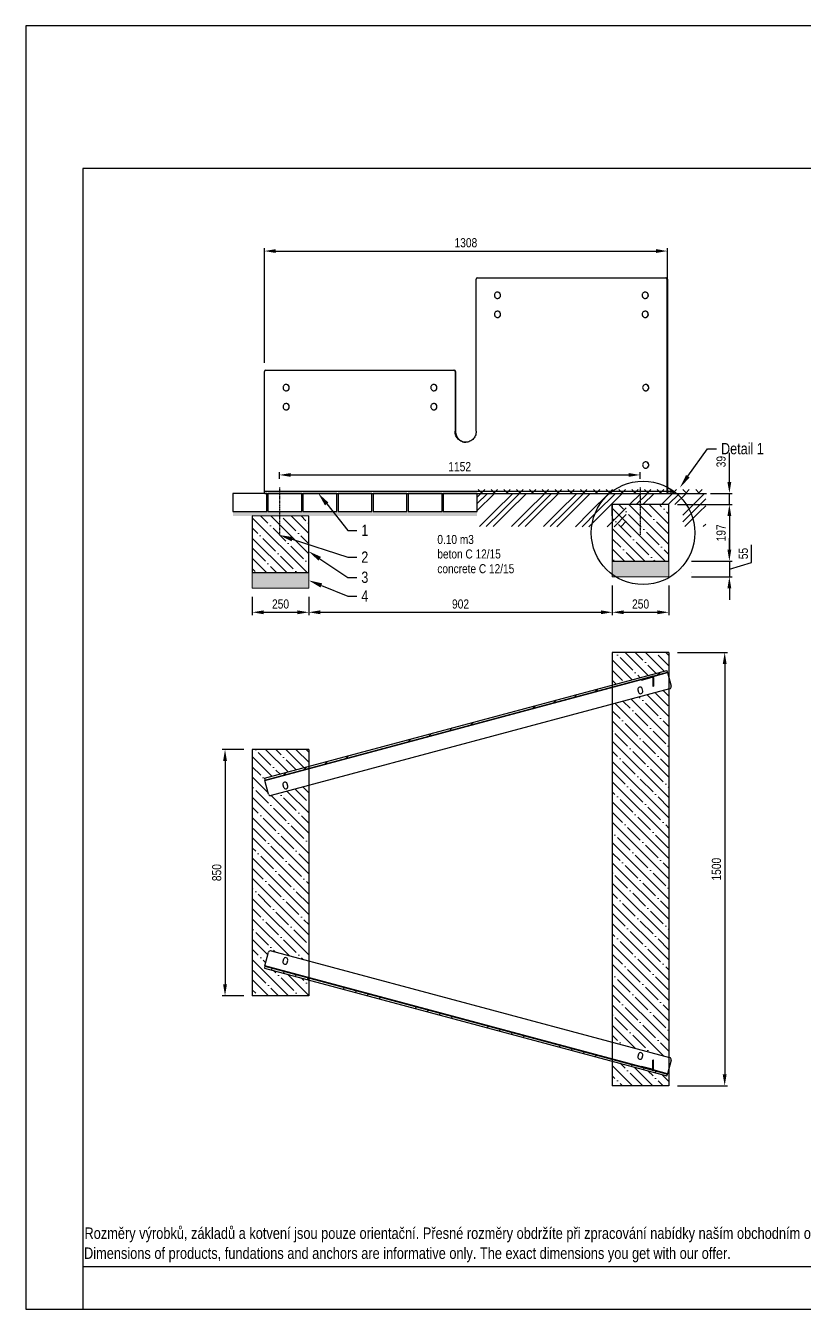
# Model space of a CAD drawing. Header units: millimetres. Extents: x 4694 to 10904, y 3135 to 7625.
# Drawn here: x 4694 to 7416, y 3135 to 7625 of the extents above; entities that cross this region are included whole.
import ezdxf
from ezdxf import colors
from ezdxf.entities.mleader import LeaderData, LeaderLine
from ezdxf.math import Vec2, Vec3

# ---------------------------------------------------------------- set-up
doc = ezdxf.new("R2010")
doc.units = ezdxf.units.MM
doc.header["$LTSCALE"] = 0.1
doc.linetypes.add('DashDot', pattern=[15, 9, -3, 0, -3])
doc.layers.add('Nekreslit', color=6, linetype='Continuous', plot=False)
doc.layers.add('SRAFY', color=251, linetype='Continuous', lineweight=13)
doc.styles.add('SEACAD_Arial', font='arial.ttf', dxfattribs={"width": 0.8})
doc.dimstyles.new('ISO-25', dxfattribs={"dimtxt": 1.6, "dimasz": 2, "dimexe": 0.5, "dimexo": 1.5, "dimtad": 1, "dimdec": 0, "dimtxsty": 'SEACAD_Arial', "dimcen": 2, "dimadec": 0, "dimazin": 0, "dimtfac": 1, "dimtdec": 0, "dimtmove": 0, "dimatfit": 3, "dimfxl": 1, "dimarcsym": 0})
pattern_1 = [(45, (5350.84, 3802.34), (-159.52, 159.52), []), (45, (5404, 3802.34), (-159.52, 159.52), []), (45, (5457.18, 3802.34), (-159.52, 159.52), []), (45, (5510.36, 3802.34), (-159.52, 159.52), [])]
pattern_2 = [(135, (5350.84, 3802.34), (-159.52, -159.52), []), (135, (5350.84, 3855.5), (-159.52, -159.52), []), (135, (5350.84, 3908.68), (-159.52, -159.52), []), (135, (5350.84, 3961.86), (-159.52, -159.52), [])]

# ---------------------------------------------------------------- blocks, each defined once
blk = doc.blocks.new('*D38')
at = {"color": 0, "lineweight": -2, "transparency": 16777216}
for p, q in [((5581.1, 6040), (5581.1, 6063.8)), ((6841.6, 6040), (6841.6, 6063.8)), ((5621.1, 6053.8), (6801.6, 6053.8))]:
    blk.add_line(p, q, dxfattribs=at)
at = {"color": 0, "transparency": 16777216}
for points in [[(5621.1, 6060.5), (5621.1, 6047.1), (5581.1, 6053.8)], [(6801.6, 6060.5), (6801.6, 6047.1), (6841.6, 6053.8)]]:
    blk.add_solid(points, dxfattribs=at)
at = {"layer": 'Defpoints', "color": 0, "transparency": 16777216}
for p in [(6841.6, 6053.8), (5581.1, 6010), (6841.6, 6010)]:
    blk.add_point(p, dxfattribs=at)
at = {"color": 0, "transparency": 16777216, "insert": (6211.3, 6082.6), "char_height": 32, "attachment_point": 5, "style": 'SEACAD_Arial'}
blk.add_mtext('1152', dxfattribs=at)
blk = doc.blocks.new('*D39')
at = {"color": 0, "lineweight": -2, "transparency": 16777216}
for p, q in [((7021.2, 5949.9), (7163.9, 5949.9)), ((7153.9, 5909.9), (7153.9, 5792.4)), ((7021.2, 5752.4), (7163.9, 5752.4))]:
    blk.add_line(p, q, dxfattribs=at)
at = {"color": 0, "transparency": 16777216}
for points in [[(7147.2, 5909.9), (7160.6, 5909.9), (7153.9, 5949.9)], [(7147.2, 5792.4), (7160.6, 5792.4), (7153.9, 5752.4)]]:
    blk.add_solid(points, dxfattribs=at)
at = {"layer": 'Defpoints', "color": 0, "transparency": 16777216}
for p in [(6991.2, 5949.9), (6991.2, 5752.4), (7153.9, 5752.4)]:
    blk.add_point(p, dxfattribs=at)
at = {"color": 0, "transparency": 16777216, "insert": (7125.1, 5851.2), "char_height": 32, "attachment_point": 5, "rotation": 90, "style": 'SEACAD_Arial'}
blk.add_mtext('197', dxfattribs=at)
blk = doc.blocks.new('*D40')
at = {"color": 0, "lineweight": -2, "transparency": 16777216}
for p, q in [((7153.9, 5792.4), (7153.9, 5832.4)), ((7231.5, 5748), (7231.5, 5809.9)), ((7021.2, 5752.4), (7163.9, 5752.4)), ((7153.9, 5752.4), (7153.9, 5697.1)), ((7153.9, 5752.4), (7153.9, 5697.1)), ((7153.9, 5724.7), (7231.5, 5748)), ((7021.2, 5697.1), (7163.9, 5697.1)), ((7153.9, 5657.1), (7153.9, 5617.1))]:
    blk.add_line(p, q, dxfattribs=at)
at = {"color": 0, "transparency": 16777216}
for points in [[(7147.2, 5792.4), (7160.6, 5792.4), (7153.9, 5752.4)], [(7147.2, 5657.1), (7160.6, 5657.1), (7153.9, 5697.1)]]:
    blk.add_solid(points, dxfattribs=at)
at = {"layer": 'Defpoints', "color": 0, "transparency": 16777216}
for p in [(6991.2, 5752.4), (6991.2, 5697.1), (7153.9, 5697.1)]:
    blk.add_point(p, dxfattribs=at)
at = {"color": 0, "transparency": 16777216, "insert": (7202.7, 5778.9), "char_height": 32, "attachment_point": 5, "rotation": 90, "style": 'SEACAD_Arial'}
blk.add_mtext('55', dxfattribs=at)
blk = doc.blocks.new('*D42')
at = {"color": 0, "lineweight": -2, "transparency": 16777216}
for p, q in [((5486.3, 5627.4), (5486.3, 5563.4)), ((5683.8, 5627.4), (5683.8, 5563.4)), ((5526.3, 5573.4), (5643.8, 5573.4))]:
    blk.add_line(p, q, dxfattribs=at)
at = {"color": 0, "transparency": 16777216}
for points in [[(5526.3, 5580.1), (5526.3, 5566.7), (5486.3, 5573.4)], [(5643.8, 5580.1), (5643.8, 5566.7), (5683.8, 5573.4)]]:
    blk.add_solid(points, dxfattribs=at)
at = {"layer": 'Defpoints', "color": 0, "transparency": 16777216}
for p in [(5486.3, 5657.4), (5683.8, 5657.4), (5683.8, 5573.4)]:
    blk.add_point(p, dxfattribs=at)
at = {"color": 0, "transparency": 16777216, "insert": (5585.1, 5602.2), "char_height": 32, "attachment_point": 5, "style": 'SEACAD_Arial'}
blk.add_mtext('250', dxfattribs=at)
blk = doc.blocks.new('*D43')
at = {"color": 0, "lineweight": -2, "transparency": 16777216}
for p, q in [((6744.8, 5667.3), (6744.8, 5563.4)), ((6942.3, 5667.3), (6942.3, 5563.4)), ((6784.8, 5573.4), (6902.3, 5573.4))]:
    blk.add_line(p, q, dxfattribs=at)
at = {"color": 0, "transparency": 16777216}
for points in [[(6784.8, 5580.1), (6784.8, 5566.7), (6744.8, 5573.4)], [(6902.3, 5580.1), (6902.3, 5566.7), (6942.3, 5573.4)]]:
    blk.add_solid(points, dxfattribs=at)
at = {"layer": 'Defpoints', "color": 0, "transparency": 16777216}
for p in [(6744.8, 5697.3), (6942.3, 5697.3), (6942.3, 5573.4)]:
    blk.add_point(p, dxfattribs=at)
at = {"color": 0, "transparency": 16777216, "insert": (6843.6, 5602.2), "char_height": 32, "attachment_point": 5, "style": 'SEACAD_Arial'}
blk.add_mtext('250', dxfattribs=at)
blk = doc.blocks.new('*D44')
at = {"color": 0, "lineweight": -2, "transparency": 16777216}
for p, q in [((6744.8, 5667.3), (6744.8, 5563.4)), ((5683.8, 5627.4), (5683.8, 5563.4)), ((5723.8, 5573.4), (6704.8, 5573.4))]:
    blk.add_line(p, q, dxfattribs=at)
at = {"color": 0, "transparency": 16777216}
for points in [[(5723.8, 5580.1), (5723.8, 5566.7), (5683.8, 5573.4)], [(6704.8, 5580.1), (6704.8, 5566.7), (6744.8, 5573.4)]]:
    blk.add_solid(points, dxfattribs=at)
at = {"layer": 'Defpoints', "color": 0, "transparency": 16777216}
for p in [(6744.8, 5697.3), (5683.8, 5657.4), (6744.8, 5573.4)]:
    blk.add_point(p, dxfattribs=at)
at = {"color": 0, "transparency": 16777216, "insert": (6214.3, 5602.2), "char_height": 32, "attachment_point": 5, "style": 'SEACAD_Arial'}
blk.add_mtext('902', dxfattribs=at)
blk = doc.blocks.new('*D51')
at = {"color": 0, "lineweight": -2, "transparency": 16777216}
for p, q in [((7153.9, 6029.4), (7153.9, 6131.2)), ((7088.2, 5989.4), (7163.9, 5989.4)), ((7153.9, 5950.1), (7153.9, 5989.4)), ((6972.3, 5950.1), (7163.9, 5950.1)), ((7153.9, 5910.1), (7153.9, 5870.1))]:
    blk.add_line(p, q, dxfattribs=at)
at = {"color": 0, "transparency": 16777216}
for points in [[(7147.2, 6029.4), (7160.6, 6029.4), (7153.9, 5989.4)], [(7147.2, 5910.1), (7160.6, 5910.1), (7153.9, 5950.1)]]:
    blk.add_solid(points, dxfattribs=at)
at = {"layer": 'Defpoints', "color": 0, "transparency": 16777216}
for p in [(7058.2, 5989.4), (7153.9, 5989.4), (6942.3, 5950.1)]:
    blk.add_point(p, dxfattribs=at)
at = {"color": 0, "transparency": 16777216, "insert": (7125.1, 6100.3), "char_height": 32, "attachment_point": 5, "rotation": 90, "style": 'SEACAD_Arial'}
blk.add_mtext('39', dxfattribs=at)
blk = doc.blocks.new('*D45')
at = {"color": 0, "lineweight": -2, "transparency": 16777216}
for p, q in [((5528.6, 6445.8), (5528.6, 6847)), ((5568.6, 6837), (6897.2, 6837)), ((6937.2, 6417.3), (6937.2, 6847))]:
    blk.add_line(p, q, dxfattribs=at)
at = {"color": 0, "transparency": 16777216}
for points in [[(5568.6, 6843.7), (5568.6, 6830.3), (5528.6, 6837)], [(6897.2, 6843.7), (6897.2, 6830.3), (6937.2, 6837)]]:
    blk.add_solid(points, dxfattribs=at)
at = {"layer": 'Defpoints', "color": 0, "transparency": 16777216}
for p in [(6937.2, 6837), (5528.6, 6415.8), (6937.2, 6387.3)]:
    blk.add_point(p, dxfattribs=at)
at = {"color": 0, "transparency": 16777216, "insert": (6232.9, 6865.8), "char_height": 32, "attachment_point": 5, "style": 'SEACAD_Arial'}
blk.add_mtext('1308', dxfattribs=at)
blk = doc.blocks.new('*D36')
at = {"color": 0, "lineweight": -2, "transparency": 16777216}
for p, q in [((6972.3, 5432.6), (7147.5, 5432.6)), ((7137.5, 5392.6), (7137.5, 3956.9)), ((6972.3, 3916.9), (7147.5, 3916.9))]:
    blk.add_line(p, q, dxfattribs=at)
at = {"color": 0, "transparency": 16777216}
for points in [[(7130.8, 5392.6), (7144.2, 5392.6), (7137.5, 5432.6)], [(7130.8, 3956.9), (7144.2, 3956.9), (7137.5, 3916.9)]]:
    blk.add_solid(points, dxfattribs=at)
at = {"layer": 'Defpoints', "color": 0, "transparency": 16777216}
for p in [(6942.3, 5432.6), (6942.3, 3916.9), (7137.5, 3916.9)]:
    blk.add_point(p, dxfattribs=at)
at = {"color": 0, "transparency": 16777216, "insert": (7108.7, 4674.8), "char_height": 32, "attachment_point": 5, "rotation": 90, "style": 'SEACAD_Arial'}
blk.add_mtext('1500', dxfattribs=at)
blk = doc.blocks.new('*D37')
at = {"color": 0, "lineweight": -2, "transparency": 16777216}
for p, q in [((5456.3, 5093.3), (5381.1, 5093.3)), ((5391.1, 5053.3), (5391.1, 4272.2)), ((5456.3, 4232.2), (5381.1, 4232.2))]:
    blk.add_line(p, q, dxfattribs=at)
at = {"color": 0, "transparency": 16777216}
for points in [[(5384.4, 5053.3), (5397.8, 5053.3), (5391.1, 5093.3)], [(5384.4, 4272.2), (5397.8, 4272.2), (5391.1, 4232.2)]]:
    blk.add_solid(points, dxfattribs=at)
at = {"layer": 'Defpoints', "color": 0, "transparency": 16777216}
for p in [(5486.3, 5093.3), (5391.1, 4232.2), (5486.3, 4232.2)]:
    blk.add_point(p, dxfattribs=at)
at = {"color": 0, "transparency": 16777216, "insert": (5362.3, 4662.8), "char_height": 32, "attachment_point": 5, "rotation": 90, "style": 'SEACAD_Arial'}
blk.add_mtext('850', dxfattribs=at)

msp = doc.modelspace()

# ---------------------------------------------------------------- hatches: boundary and pattern name
at = {"linetype": 'Continuous', "lineweight": 18}
h = msp.add_hatch(dxfattribs=at)
h.set_pattern_fill('DIN 201 OCEL A OCELOVÁ LITINA', color=256, scale=11.842318, style=0, pattern_type=2)
h.set_pattern_definition(pattern_1)
h.paths.add_polyline_path([(5530.3, 4986.5), (6937.2, 5363.5), (6935.6, 5369.7), (5528.6, 4992.7)], flags=0)
h = msp.add_hatch(dxfattribs=at)
h.set_pattern_fill('DIN 201 OCEL A OCELOVÁ LITINA', color=256, scale=11.842318, angle=90, style=0, pattern_type=2)
h.set_pattern_definition(pattern_2)
edge = h.paths.add_edge_path(flags=0)
edge.add_line((6885.9, 5345.5), (6885.9, 5315.4))
edge.add_line((6885.9, 5315.4), (6889.1, 5315.4))
edge.add_line((6889.1, 5315.4), (6889.1, 5345.5))
edge.add_arc((6884.8, 5345.5), 4.31, 0, 105)
edge.add_line((6883.7, 5349.6), (6846.2, 5339.6))
edge.add_line((6846.2, 5339.6), (6847.1, 5336.5))
edge.add_line((6847.1, 5336.5), (6884.5, 5346.5))
edge.add_arc((6884.8, 5345.5), 1.08, 0, 105, ccw=False)
h = msp.add_hatch(dxfattribs=at)
h.set_pattern_fill('DIN 201 OCEL A OCELOVÁ LITINA', color=256, scale=11.842318, style=0, pattern_type=2)
h.set_pattern_definition(pattern_1)
h.paths.add_polyline_path([(6937.2, 3958.2), (5530.3, 4335.2), (5528.6, 4329), (6935.6, 3952)], flags=0)
h = msp.add_hatch(dxfattribs=at)
h.set_pattern_fill('DIN 201 OCEL A OCELOVÁ LITINA', color=256, scale=11.842318, angle=90, style=0, pattern_type=2)
h.set_pattern_definition(pattern_2)
edge = h.paths.add_edge_path(flags=0)
edge.add_line((6889.1, 3976.2), (6889.1, 4006.3))
edge.add_line((6889.1, 4006.3), (6885.9, 4006.3))
edge.add_line((6885.9, 4006.3), (6885.9, 3976.2))
edge.add_arc((6884.8, 3976.2), 1.08, 255, 360, ccw=False)
edge.add_line((6884.5, 3975.1), (6847.1, 3985.2))
edge.add_line((6847.1, 3985.2), (6846.2, 3982.1))
edge.add_line((6846.2, 3982.1), (6883.7, 3972))
edge.add_arc((6884.8, 3976.2), 4.31, 255, 360)
at = {"layer": 'SRAFY'}
h = msp.add_hatch(dxfattribs=at)
h.set_pattern_fill('GOST_GROUND', color=256, scale=7.899987)
h.set_pattern_definition([(45, (299.2, 1790.876), (111.7227, -7e-15), [157.9997]), (45, (322.9, 1790.876), (111.7227, -7e-15), [157.9997]), (45, (346.6, 1790.876), (111.7227, -7e-15), [157.9997])])
h.paths.add_polyline_path([(6793.7, 5872.8), (6271.6, 5873), (6271.9, 5989.4), (7071.4, 5989.4), (7071.4, 5873), (6991.2, 5873), (6991.2, 5949.9), (6793.7, 5949.9)])
h = msp.add_hatch(dxfattribs=at)
h.set_pattern_fill('TERACO', color=256, scale=15.799973)
h.set_pattern_definition([(45, (299.198, 1790.876), (-22.34454, 22.34454), [15.79997, -15.79997]), (135, (343.887, 1790.876), (-22.34454, -22.34454), [15.79997, -15.79997])])
h.paths.add_polyline_path([(6271.9, 5989.4), (6271.9, 6007.6), (7073.9, 6007.6), (7073.9, 5989.5)])
h = msp.add_hatch(dxfattribs=at)
h.set_pattern_fill('ANSI35', color=256, scale=7.899987, angle=90)
h.set_pattern_definition([(135, (372.327, 1597.15), (-35.47195, -35.47195), []), (135, (372.327, 1632.623), (-35.47195, -35.47195), [62.70614, -12.54123, 0, -12.54123])])
h.paths.add_polyline_path([(6942.3, 5950.1), (6744.8, 5950.1), (6744.8, 5752.6), (6942.3, 5752.6)])
h = msp.add_hatch(dxfattribs=at)
h.set_pattern_fill('AR-SAND', color=256, scale=0.394999)
h.set_pattern_definition([(37.5, (255.748, 1790.875), (-0.63201, 19.33179), [0, -15.250134, 0, -17.05607, 0, -16.303597]), (7.5, (255.748, 1790.875), (17.75614, 28.31454), [0, -8.227046, 0, -13.745187, 0, -5.267316]), (327.5, (243.407, 1790.875), (31.244146, 0.05677), [0, -5.01649, 0, -18.05937, 0, -23.57751]), (317.5, (243.407, 1790.875), (30.16043, 8.80569), [0, -2.508246, 0, -11.83892, 0, -13.544527])])
h.paths.add_polyline_path([(5418.7, 5926.2), (5418.7, 5910.5), (5442.9, 5910.4), (5537.6, 5910.3), (5537.6, 5926.2)])
h.paths.add_polyline_path([(6271.9, 5910.2), (6271.9, 5926.2), (5537.6, 5926.2), (5537.6, 5910.3), (5640.3, 5910.2)])
h = msp.add_hatch(dxfattribs=at)
h.set_pattern_fill('ANSI35', color=256, scale=7.899987, angle=90)
h.set_pattern_definition([(135, (255.75, 1557.2), (-35.47195, -35.47195), []), (135, (255.75, 1592.674), (-35.47195, -35.47195), [62.70614, -12.54123, 0, -12.54123])])
h.paths.add_polyline_path([(5486.3, 5910.4), (5486.3, 5712.7), (5683.8, 5712.7), (5683.8, 5910.2)])
h = msp.add_hatch(dxfattribs=at)
h.set_pattern_fill('AR-SAND', color=256, scale=0.394999)
h.set_pattern_definition([(37.5, (-4436.844, 1557.202), (-0.632011, 19.33179), [0, -15.250134, 0, -17.05607, 0, -16.303597]), (7.5, (-4436.844, 1557.202), (17.75614, 28.314543), [0, -8.227046, 0, -13.745187, 0, -5.267316]), (327.5, (-4449.185, 1557.202), (31.244146, 0.056769), [0, -5.016491, 0, -18.05937, 0, -23.57751]), (317.5, (-4449.185, 1557.202), (30.16043, 8.805693), [0, -2.508246, 0, -11.83892, 0, -13.544527])])
h.paths.add_polyline_path([(5683.8, 5712.7), (5486.3, 5712.7), (5486.3, 5657.4), (5683.8, 5657.4)])
h.paths.add_polyline_path([(6744.8, 5752.6), (6942.3, 5752.4), (6942.3, 5697.1), (6744.8, 5697.3)])
h = msp.add_hatch(dxfattribs=at)
h.set_pattern_fill('ANSI35', color=256, scale=7.899987, angle=90)
h.set_pattern_definition([(135, (-6193.34, 395.8), (-35.47195, -35.47195), []), (135, (-6193.34, 431.27), (-35.47195, -35.47195), [62.70614, -12.54123, 0, -12.54123])])
h.paths.add_polyline_path([(6942.3, 5304.6), (6744.8, 5251.7), (6744.8, 4069.9), (6942.3, 4017)])
h.paths.add_polyline_path([(6942.3, 5432.6), (6744.8, 5432.6), (6744.8, 5318.6), (6935.6, 5369.7), (6937.2, 5363.5), (6937.5, 5362.4), (6942.3, 5344.5)])
h.paths.add_polyline_path([(6942.3, 3977.1), (6937.5, 3959.2), (6937.2, 3958.2), (6935.6, 3952), (6744.8, 4003.1), (6744.8, 3916.9), (6942.3, 3916.9)])
h = msp.add_hatch(dxfattribs=at)
h.set_pattern_fill('ANSI35', color=256, scale=7.899987, angle=90)
h.set_pattern_definition([(135, (5560.3, 4640.07), (-35.472, -35.472), []), (135, (5560.3, 4675.54), (-35.472, -35.472), [62.706, -12.5412, 0, -12.5412])])
h.paths.add_polyline_path([(5683.8, 4967.4), (5552.6, 4932.3, -0.414214), (5543.4, 4937.6), (5530.5, 4985.4), (5530.3, 4986.5), (5528.6, 4992.7), (5683.8, 5034.3), (5683.8, 5093.3), (5486.3, 5093.3), (5486.3, 4232.2), (5683.8, 4232.2), (5683.8, 4287.4), (5528.6, 4329), (5530.3, 4335.2), (5530.5, 4336.2), (5543.4, 4384.1, -0.414214), (5552.6, 4389.4), (5683.8, 4354.2)])

# ---------------------------------------------------------------- linework, layer by layer
for p, q in [((6269, 6206.4), (6269, 6738.7)), ((6273.2, 6743.1), (6931.4, 6743.1)), ((6931.4, 6743.1), (6933.1, 6743.1)), ((6935.6, 6738.7), (6935.6, 5997)), ((6937.2, 6738.7), (6935.6, 6738.7)), ((6937.2, 6738.7), (6937.2, 5997)), ((6343.5, 6693.3), (6343.4, 6693.3)), ((6859.8, 6693.3), (6859.7, 6693.3)), ((6343.4, 6671.1), (6343.5, 6671.1)), ((6859.7, 6671.1), (6859.8, 6671.1)), ((6343.5, 6626.6), (6343.4, 6626.6)), ((6343.4, 6604.4), (6343.5, 6604.4)), ((6859.8, 6626.6), (6859.7, 6626.6)), ((6859.7, 6604.4), (6859.8, 6604.4)), ((5528.6, 5997), (5528.6, 6415.8)), ((5532.7, 6420.1), (6191, 6420.1)), ((6191, 6420.1), (6192.7, 6420.1)), ((6195.2, 6415.8), (6195.2, 6206.4)), ((6196.8, 6415.8), (6195.2, 6415.8)), ((6196.8, 6415.8), (6196.8, 6206.4)), ((5604.9, 6370.4), (5604.7, 6370.4)), ((5604.7, 6348.1), (5604.9, 6348.1)), ((6121.2, 6370.4), (6121, 6370.4)), ((6121, 6348.1), (6121.2, 6348.1)), ((6861.7, 6370.4), (6861.6, 6370.4)), ((6861.6, 6348.1), (6861.7, 6348.1)), ((5604.9, 6303.6), (5604.7, 6303.6)), ((6121.2, 6303.6), (6121, 6303.6)), ((5604.7, 6281.4), (5604.9, 6281.4)), ((6121, 6281.4), (6121.2, 6281.4)), ((6195.2, 6206.4), (6196.8, 6206.4)), ((6861.7, 6099.6), (6861.6, 6099.6)), ((6861.6, 6077.4), (6861.7, 6077.4)), ((5528.6, 5997), (6935.6, 5997)), ((5530.5, 5989.4), (6937.5, 5989.4)), ((6271.9, 5989.4), (7073.5, 5989.4)), ((6937.2, 5997), (6935.6, 5997)), ((6937.5, 5995.9), (6937.5, 5989.4)), ((6950.3, 5995.9), (6937.5, 5995.9)), ((6950.3, 5989.4), (6937.5, 5989.4)), ((6950.3, 5989.4), (6950.3, 5995.9)), ((6950.3, 5995.9), (6950.6, 5995.9)), ((6950.6, 5989.4), (6950.3, 5989.4)), ((6950.6, 5989.4), (6950.6, 5995.9)), ((6744.8, 5910.4), (6744.8, 5949.9)), ((6744.8, 5432.6), (6744.8, 3916.9)), ((6942.3, 5432.6), (6744.8, 5432.6)), ((6942.3, 5432.6), (6942.3, 3916.9)), ((5528.6, 4992.7), (6935.6, 5369.7)), ((5530.3, 4986.5), (6937.2, 5363.5)), ((6846.2, 5339.6), (6883.7, 5349.6)), ((6847.1, 5336.5), (6884.5, 5346.5)), ((6885.9, 5345.5), (6885.9, 5315.4)), ((6887.3, 5349), (6937.5, 5362.4)), ((6889.1, 5345.5), (6889.1, 5315.4)), ((6937.2, 5363.5), (6935.6, 5369.7)), ((6937.5, 5362.4), (6937.2, 5363.5)), ((6937.5, 5362.4), (6950.3, 5314.6)), ((5530.5, 4985.4), (6846.7, 5338.1)), ((6945, 5305.4), (5552.6, 4932.3)), ((6834.3, 5302.4), (6836.6, 5294.1)), ((6846.2, 5339.6), (6847.1, 5336.5)), ((6851.1, 5298), (6848.9, 5306.3)), ((6885.9, 5315.4), (6889.1, 5315.4)), ((5486.3, 5093.3), (5486.3, 4232.2)), ((5683.8, 5093.3), (5486.3, 5093.3)), ((5683.8, 5093.3), (5683.8, 4232.2)), ((5528.6, 4992.7), (5530.3, 4986.5)), ((5530.3, 4986.5), (5530.5, 4985.4)), ((5543.4, 4937.6), (5530.5, 4985.4)), ((5593.7, 4970), (5596, 4961.7)), ((5610.5, 4965.6), (5608.3, 4973.9)), ((5530.5, 4336.2), (5543.4, 4384.1)), ((5552.6, 4389.4), (6945, 4016.3)), ((5596, 4359.9), (5593.7, 4351.6)), ((5608.3, 4347.7), (5610.5, 4356)), ((5530.3, 4335.2), (5528.6, 4329)), ((5528.6, 4329), (6935.6, 3952)), ((5530.5, 4336.2), (5530.3, 4335.2)), ((5530.3, 4335.2), (6937.2, 3958.2)), ((6846.7, 3983.6), (5530.5, 4336.2)), ((5683.8, 4232.2), (5486.3, 4232.2)), ((6836.6, 4027.5), (6834.3, 4019.2)), ((6848.9, 4015.3), (6851.1, 4023.6)), ((6885.9, 3976.2), (6885.9, 4006.3)), ((6889.1, 4006.3), (6885.9, 4006.3)), ((6889.1, 3976.2), (6889.1, 4006.3)), ((6950.3, 4007.1), (6937.5, 3959.2)), ((6846.2, 3982.1), (6847.1, 3985.2)), ((6883.7, 3972), (6846.2, 3982.1)), ((6884.5, 3975.1), (6847.1, 3985.2)), ((6937.5, 3959.2), (6887.3, 3972.7)), ((6935.6, 3952), (6937.2, 3958.2)), ((6937.2, 3958.2), (6937.5, 3959.2)), ((6942.3, 3916.9), (6744.8, 3916.9))]:
    msp.add_line(p, q)
at = {"linetype": 'Continuous'}
for p, q in [((5537.2, 5989.4), (5418.7, 5989.4)), ((5418.7, 5989.4), (5418.7, 5926.2)), ((5537.2, 5926.2), (5537.2, 5989.4)), ((5659.7, 5989.4), (5541.2, 5989.4)), ((5541.2, 5989.4), (5541.2, 5926.2)), ((5659.7, 5926.2), (5659.7, 5989.4)), ((5782.1, 5989.4), (5663.6, 5989.4)), ((5663.6, 5989.4), (5663.6, 5926.2)), ((5782.1, 5926.2), (5782.1, 5989.4)), ((5904.6, 5989.4), (5786.1, 5989.4)), ((5786.1, 5989.4), (5786.1, 5926.2)), ((5904.6, 5926.2), (5904.6, 5989.4)), ((6027, 5989.4), (5908.5, 5989.4)), ((5908.5, 5989.4), (5908.5, 5926.2)), ((6027, 5926.2), (6027, 5989.4)), ((6149.5, 5989.4), (6031, 5989.4)), ((6031, 5989.4), (6031, 5926.2)), ((6149.5, 5926.2), (6149.5, 5989.4)), ((6271.9, 5989.4), (6153.4, 5989.4)), ((6153.4, 5989.4), (6153.4, 5926.2)), ((6271.9, 5926.2), (6271.9, 5989.4)), ((5418.7, 5926.2), (5537.2, 5926.2)), ((5541.2, 5926.2), (5659.7, 5926.2)), ((5663.6, 5926.2), (5782.1, 5926.2)), ((5786.1, 5926.2), (5904.6, 5926.2)), ((5908.5, 5926.2), (6027, 5926.2)), ((6031, 5926.2), (6149.5, 5926.2)), ((6153.4, 5926.2), (6271.9, 5926.2))]:
    msp.add_line(p, q, dxfattribs=at)
at = {"linetype": 'DashDot', "lineweight": 30}
for p, q in [((5581.1, 6010), (5581.1, 5843.6)), ((6841.6, 6010), (6841.6, 5843.6))]:
    msp.add_line(p, q, dxfattribs=at)
at = {"flags": 128}
for points in [[(6351, 6690.1), (6349.5, 6691.4), (6347.7, 6692.4), (6345.9, 6693), (6343.9, 6693.3), (6341.9, 6693.2), (6340, 6692.8), (6338.2, 6691.9), (6336.5, 6690.8), (6335.1, 6689.3), (6334, 6687.6), (6333.2, 6685.8), (6332.8, 6683.8), (6332.7, 6681.7), (6332.9, 6679.7), (6333.6, 6677.7), (6334.5, 6675.9), (6335.8, 6674.4), (6337.3, 6673.1), (6339.1, 6672.1), (6340.9, 6671.4), (6342.9, 6671.1), (6344.9, 6671.2), (6346.8, 6671.7), (6348.6, 6672.5), (6350.3, 6673.7), (6351.7, 6675.1), (6352.8, 6676.8), (6353.6, 6678.7), (6354, 6680.7), (6354.1, 6682.7), (6353.8, 6684.8), (6353.2, 6686.7), (6352.3, 6688.5), (6351, 6690.1)], [(6867.3, 6690.1), (6865.8, 6691.4), (6864, 6692.4), (6862.2, 6693), (6860.2, 6693.3), (6858.2, 6693.2), (6856.3, 6692.8), (6854.5, 6691.9), (6852.8, 6690.8), (6851.4, 6689.3), (6850.3, 6687.6), (6849.5, 6685.8), (6849.1, 6683.8), (6849, 6681.7), (6849.2, 6679.7), (6849.9, 6677.7), (6850.8, 6675.9), (6852.1, 6674.4), (6853.6, 6673.1), (6855.4, 6672.1), (6857.2, 6671.4), (6859.2, 6671.1), (6861.2, 6671.2), (6863.1, 6671.7), (6864.9, 6672.5), (6866.6, 6673.7), (6868, 6675.1), (6869.1, 6676.8), (6869.9, 6678.7), (6870.3, 6680.7), (6870.4, 6682.7), (6870.2, 6684.8), (6869.5, 6686.7), (6868.6, 6688.5), (6867.3, 6690.1)], [(6351, 6623.3), (6349.5, 6624.6), (6347.7, 6625.6), (6345.9, 6626.3), (6343.9, 6626.6), (6341.9, 6626.5), (6340, 6626), (6338.2, 6625.2), (6336.5, 6624), (6335.1, 6622.6), (6334, 6620.9), (6333.2, 6619), (6332.8, 6617), (6332.7, 6615), (6332.9, 6612.9), (6333.6, 6611), (6334.5, 6609.2), (6335.8, 6607.6), (6337.3, 6606.3), (6339.1, 6605.3), (6340.9, 6604.7), (6342.9, 6604.4), (6344.9, 6604.5), (6346.8, 6604.9), (6348.6, 6605.8), (6350.3, 6606.9), (6351.7, 6608.4), (6352.8, 6610.1), (6353.6, 6611.9), (6354, 6613.9), (6354.1, 6616), (6353.8, 6618), (6353.2, 6620), (6352.3, 6621.8), (6351, 6623.3)], [(6867.3, 6623.3), (6865.8, 6624.6), (6864, 6625.6), (6862.2, 6626.3), (6860.2, 6626.6), (6858.2, 6626.5), (6856.3, 6626), (6854.5, 6625.2), (6852.8, 6624), (6851.4, 6622.6), (6850.3, 6620.9), (6849.5, 6619), (6849.1, 6617), (6849, 6615), (6849.2, 6612.9), (6849.9, 6611), (6850.8, 6609.2), (6852.1, 6607.6), (6853.6, 6606.3), (6855.4, 6605.3), (6857.2, 6604.7), (6859.2, 6604.4), (6861.2, 6604.5), (6863.1, 6604.9), (6864.9, 6605.8), (6866.6, 6606.9), (6868, 6608.4), (6869.1, 6610.1), (6869.9, 6611.9), (6870.3, 6613.9), (6870.4, 6616), (6870.2, 6618), (6869.5, 6620), (6868.6, 6621.8), (6867.3, 6623.3)], [(5597.1, 6351.4), (5598.7, 6350.1), (5600.4, 6349.1), (5602.3, 6348.4), (5604.2, 6348.1), (5606.2, 6348.2), (5608.1, 6348.7), (5610, 6349.5), (5611.6, 6350.7), (5613, 6352.2), (5614.1, 6353.8), (5614.9, 6355.7), (5615.4, 6357.7), (5615.5, 6359.8), (5615.2, 6361.8), (5614.6, 6363.7), (5613.6, 6365.5), (5612.3, 6367.1), (5610.8, 6368.4), (5609.1, 6369.4), (5607.2, 6370.1), (5605.2, 6370.4), (5603.2, 6370.3), (5601.3, 6369.8), (5599.5, 6369), (5597.9, 6367.8), (5596.5, 6366.4), (5595.4, 6364.7), (5594.6, 6362.8), (5594.1, 6360.8), (5594, 6358.7), (5594.3, 6356.7), (5594.9, 6354.8), (5595.9, 6353), (5597.1, 6351.4)], [(6113.4, 6351.4), (6115, 6350.1), (6116.7, 6349.1), (6118.6, 6348.4), (6120.5, 6348.1), (6122.5, 6348.2), (6124.5, 6348.7), (6126.3, 6349.5), (6127.9, 6350.7), (6129.3, 6352.2), (6130.4, 6353.8), (6131.2, 6355.7), (6131.7, 6357.7), (6131.8, 6359.8), (6131.5, 6361.8), (6130.9, 6363.7), (6129.9, 6365.5), (6128.6, 6367.1), (6127.1, 6368.4), (6125.4, 6369.4), (6123.5, 6370.1), (6121.5, 6370.4), (6119.6, 6370.3), (6117.6, 6369.8), (6115.8, 6369), (6114.2, 6367.8), (6112.8, 6366.4), (6111.7, 6364.7), (6110.9, 6362.8), (6110.4, 6360.8), (6110.3, 6358.7), (6110.6, 6356.7), (6111.2, 6354.8), (6112.2, 6353), (6113.4, 6351.4)], [(6854, 6367.1), (6852.7, 6365.5), (6851.7, 6363.7), (6851.1, 6361.8), (6850.8, 6359.8), (6850.9, 6357.7), (6851.4, 6355.7), (6852.2, 6353.8), (6853.3, 6352.2), (6854.7, 6350.7), (6856.3, 6349.5), (6858.2, 6348.7), (6860.1, 6348.2), (6862.1, 6348.1), (6864, 6348.4), (6865.9, 6349.1), (6867.6, 6350.1), (6869.2, 6351.4), (6870.4, 6353), (6871.4, 6354.8), (6872, 6356.7), (6872.3, 6358.7), (6872.2, 6360.8), (6871.7, 6362.8), (6870.9, 6364.7), (6869.8, 6366.4), (6868.4, 6367.8), (6866.8, 6369), (6865, 6369.8), (6863.1, 6370.3), (6861.1, 6370.4), (6859.1, 6370.1), (6857.2, 6369.4), (6855.5, 6368.4), (6854, 6367.1)], [(5597.1, 6284.6), (5598.7, 6283.3), (5600.4, 6282.3), (5602.3, 6281.7), (5604.2, 6281.4), (5606.2, 6281.5), (5608.1, 6282), (5610, 6282.8), (5611.6, 6284), (5613, 6285.4), (5614.1, 6287.1), (5614.9, 6289), (5615.4, 6291), (5615.5, 6293), (5615.2, 6295), (5614.6, 6297), (5613.6, 6298.8), (5612.3, 6300.4), (5610.8, 6301.7), (5609.1, 6302.7), (5607.2, 6303.3), (5605.2, 6303.6), (5603.2, 6303.5), (5601.3, 6303), (5599.5, 6302.2), (5597.9, 6301.1), (5596.5, 6299.6), (5595.4, 6297.9), (5594.6, 6296), (5594.1, 6294), (5594, 6292), (5594.3, 6290), (5594.9, 6288), (5595.9, 6286.2), (5597.1, 6284.6)], [(6113.4, 6284.6), (6115, 6283.3), (6116.7, 6282.3), (6118.6, 6281.7), (6120.5, 6281.4), (6122.5, 6281.5), (6124.5, 6282), (6126.3, 6282.8), (6127.9, 6284), (6129.3, 6285.4), (6130.4, 6287.1), (6131.2, 6289), (6131.7, 6291), (6131.8, 6293), (6131.5, 6295), (6130.9, 6297), (6129.9, 6298.8), (6128.6, 6300.4), (6127.1, 6301.7), (6125.4, 6302.7), (6123.5, 6303.3), (6121.5, 6303.6), (6119.6, 6303.5), (6117.6, 6303), (6115.8, 6302.2), (6114.2, 6301.1), (6112.8, 6299.6), (6111.7, 6297.9), (6110.9, 6296), (6110.4, 6294), (6110.3, 6292), (6110.6, 6290), (6111.2, 6288), (6112.2, 6286.2), (6113.4, 6284.6)], [(6232.1, 6168.2), (6228.2, 6168.4), (6224.4, 6169), (6220.7, 6170), (6217.1, 6171.5), (6213.6, 6173.3), (6210.4, 6175.5), (6207.4, 6178), (6204.6, 6180.8), (6202.2, 6183.9), (6200.1, 6187.3), (6198.4, 6190.8), (6197, 6194.6), (6196, 6198.4), (6195.4, 6202.4), (6195.2, 6206.4)], [(6196.8, 6206.4), (6197, 6202.4), (6197.6, 6198.4), (6198.6, 6194.6), (6200, 6190.8), (6201.8, 6187.3), (6203.9, 6183.9), (6206.3, 6180.8), (6209, 6178), (6212, 6175.5), (6215.3, 6173.3), (6218.7, 6171.5), (6222.3, 6170), (6226.1, 6169), (6229.9, 6168.4), (6232.9, 6168.2)], [(6269, 6206.4), (6268.8, 6202.4), (6268.2, 6198.4), (6267.2, 6194.6), (6265.8, 6190.8), (6264, 6187.3), (6261.9, 6183.9), (6259.5, 6180.8), (6256.8, 6178), (6253.8, 6175.5), (6250.5, 6173.3), (6247.1, 6171.5), (6243.5, 6170), (6239.8, 6169), (6235.9, 6168.4), (6232.1, 6168.2)], [(6854, 6096.4), (6852.7, 6094.8), (6851.7, 6093), (6851.1, 6091), (6850.8, 6089), (6850.9, 6087), (6851.4, 6085), (6852.2, 6083.1), (6853.3, 6081.4), (6854.7, 6079.9), (6856.3, 6078.8), (6858.2, 6078), (6860.1, 6077.5), (6862.1, 6077.4), (6864, 6077.7), (6865.9, 6078.3), (6867.6, 6079.3), (6869.2, 6080.6), (6870.4, 6082.2), (6871.4, 6084), (6872, 6085.9), (6872.3, 6088), (6872.2, 6090), (6871.7, 6092), (6870.9, 6093.9), (6869.8, 6095.6), (6868.4, 6097), (6866.8, 6098.2), (6865, 6099), (6863.1, 6099.5), (6861.1, 6099.6), (6859.1, 6099.3), (6857.2, 6098.7), (6855.5, 6097.7), (6854, 6096.4)], [(5530.5, 5989.4), (5530.2, 5989.6), (5529.8, 5990), (5529.5, 5990.7), (5529.2, 5991.7), (5528.9, 5992.8), (5528.7, 5994.1), (5528.6, 5995.5), (5528.6, 5997)], [(6935.6, 5997), (6935.6, 5995.5), (6935.7, 5994.1), (6935.9, 5992.8), (6936.1, 5991.7), (6936.4, 5990.7), (6936.8, 5990), (6937.1, 5989.6), (6937.5, 5989.4)]]:
    msp.add_lwpolyline(points, dxfattribs=at)
for points in [[(6744.8, 5752.6), (6942.3, 5752.6), (6942.3, 5950.1), (6744.8, 5950.1)], [(5486.3, 5712.7), (5683.8, 5712.7), (5683.8, 5910.2), (5486.3, 5910.4)]]:
    msp.add_lwpolyline(points, close=True)
msp.add_circle((6852.2, 5851.2), 180.9)
at = {"linetype": 'Continuous'}
for centre in [(7042.2, 5989.4), (7042.2, 5989.4), (7022.9, 5712.7), (7022.9, 5712.7)]:
    msp.add_circle(centre, 0.0079, dxfattribs=at)
for centre, radius, start, end in [((6273.2, 6738.8), 4.23, 91.0102, 180.9758), ((6931.3, 6738.8), 4.23, 359.0242, 88.9898), ((6933, 6738.8), 4.23, 359.0242, 88.9898), ((6343.5, 6682.8), 10.5, 43.7142, 89.864), ((6859.8, 6682.8), 10.5, 43.7142, 89.864), ((6343.2, 6682.3), 11.2, 271.8322, 44.5552), ((6859.5, 6682.3), 11.2, 271.8322, 44.5552), ((6343.5, 6616.1), 10.5, 43.7142, 89.864), ((6343.2, 6615.5), 11.2, 271.8322, 44.5552), ((6859.8, 6616.1), 10.5, 43.7142, 89.864), ((6859.5, 6615.5), 11.2, 271.8322, 44.5552), ((5532.8, 6415.8), 4.23, 91.0102, 180.9758), ((6190.9, 6415.8), 4.23, 359.0242, 88.9898), ((6192.6, 6415.8), 4.23, 359.0242, 88.9898), ((5604.6, 6359.3), 11.1, 271.4586, 88.5414), ((6120.9, 6359.3), 11.1, 271.4586, 88.5414), ((6861.4, 6359.3), 11.1, 271.4586, 88.5414), ((5604.6, 6292.5), 11.1, 271.4586, 88.5414), ((6120.9, 6292.5), 11.1, 271.4586, 88.5414), ((6861.4, 6088.5), 11.1, 271.4586, 88.5414), ((6938.5, 5996.7), 1.27, 168.6309, 220.3907), ((6884.8, 5345.5), 4.31, 0, 105), ((6884.8, 5345.5), 1.08, 0, 105), ((6841.6, 5304.4), 7.54, 105, 195), ((6841.6, 5304.4), 7.54, 15, 105), ((6943.1, 5312.6), 7.54, 285, 15), ((6843.8, 5296.1), 7.54, 195, 285), ((6843.8, 5296.1), 7.54, 285, 15), ((5601, 4972), 7.54, 105, 195), ((5603.2, 4963.7), 7.54, 195, 285), ((5601, 4972), 7.54, 15, 105), ((5603.2, 4963.7), 7.54, 285, 15), ((5550.6, 4939.5), 7.54, 195, 285), ((5550.6, 4382.1), 7.54, 75, 165), ((5603.2, 4358), 7.54, 75, 165), ((5603.2, 4358), 7.54, 345, 75), ((5601, 4349.7), 7.54, 165, 255), ((5601, 4349.7), 7.54, 255, 345), ((6841.6, 4017.3), 7.54, 165, 255), ((6843.8, 4025.6), 7.54, 75, 165), ((6841.6, 4017.3), 7.54, 255, 345), ((6843.8, 4025.6), 7.54, 345, 75), ((6943.1, 4009), 7.54, 345, 75), ((6884.8, 3976.2), 4.31, 255, 0), ((6884.8, 3976.2), 1.08, 255, 0)]:
    msp.add_arc(centre, radius, start, end)
at = {"layer": 'Nekreslit'}
msp.add_line((4894, 3285.5), (9703.9, 3285.2), dxfattribs=at)
for points in [[(4694.4, 3135.3), (10904.4, 3135.3), (10904.4, 7625.3), (4694.4, 7625.3)], [(4894, 3135.3), (9504.3, 3135.3), (9504.3, 7125.3), (4894, 7125.3)]]:
    msp.add_lwpolyline(points, close=True, dxfattribs=at)
at = {"layer": 'SRAFY'}
for p, q in [((6744.8, 5752.6), (6744.8, 5697.3)), ((6942.3, 5752.6), (6942.3, 5697.3)), ((5486.3, 5712.7), (5486.3, 5657.4)), ((5683.8, 5712.7), (5683.8, 5657.4)), ((6744.8, 5697.3), (6942.3, 5697.3)), ((5486.3, 5657.4), (5683.8, 5657.4))]:
    msp.add_line(p, q, dxfattribs=at)

# ---------------------------------------------------------------- texts
at = {"style": 'SEACAD_Arial', "width": 0.8}
for s, height, p in [('0.10 m3', 31.6, (6133.2, 5812.3)), ('beton C 12/15', 31.6, (6133.2, 5761.6)), ('concrete C 12/15', 31.6, (6133.2, 5710.1)), ('Rozměry výrobků, základů a kotvení jsou pouze orientační. Přesné rozměry obdržíte při zpracování nabídky naším obchodním oddělením.', 39.9982, (4899.8, 3381.6)), ('Dimensions of products, fundations and anchors are informative only. The exact dimensions you get with our offer.', 39.9982, (4898.2, 3311.7))]:
    msp.add_text(s, height=height, dxfattribs=at).set_placement(p)

# ---------------------------------------------------------------- dimensions: what is measured, and where the dimension line sits
dim = msp.add_linear_dim(base=(6937.2, 6837), p1=(5528.6, 6415.8), p2=(6937.2, 6387.3), text='1308', dimstyle='ISO-25')
dim.commit()
dim.dimension.update_dxf_attribs({"geometry": '*D45', "text_midpoint": (6232.9, 6865.8)})
dim = msp.add_linear_dim(base=(7153.9, 5989.4), p1=(6942.3, 5950.1), p2=(7058.2, 5989.4), angle=90, dimstyle='ISO-25')
dim.commit()
dim.dimension.update_dxf_attribs({"geometry": '*D51', "text_midpoint": (7125.1, 6100.3)})
dim = msp.add_linear_dim(base=(6841.6, 6053.8), p1=(5581.1, 6010), p2=(6841.6, 6010), text='1152', dimstyle='ISO-25', override={"dimscale": 0, "dimrnd": 1})
dim.commit()
dim.dimension.update_dxf_attribs({"geometry": '*D38', "text_midpoint": (6211.3, 6053.8), "dimtype": 160})
for base, p1, p2, override, picture, middle in [((7153.9156, 5752.4189), (6991.216, 5949.9172), (6991.2002, 5752.4189), {"dimscale": 0}, '*D39', (7125.0773, 5851.168)), ((7153.9, 5697.1), (6991.2, 5752.4), (6991.2, 5697.1), {"dimscale": 0, "dimtmove": 1}, '*D40', (7202.7, 5760.5))]:
    dim = msp.add_linear_dim(base=base, p1=p1, p2=p2, angle=90, dimstyle='ISO-25', override=override)
    dim.commit()
    dim.dimension.update_dxf_attribs({"geometry": picture, "text_midpoint": middle})
for base, p1, p2, text, override, picture, middle in [((6744.8, 5573.4), (5683.8, 5657.4), (6744.8, 5697.3), '902', {"dimscale": 0, "dimrnd": 10, "dimtix": 0, "dimtofl": 1, "dimtmove": 0, "dimatfit": 3}, '*D44', (6214.3, 5602.2)), ((6942.3, 5573.4), (6744.8, 5697.3), (6942.3, 5697.3), '250', {"dimscale": 0, "dimtix": 0, "dimtofl": 1, "dimtmove": 0, "dimatfit": 3}, '*D43', (6843.6, 5602.2)), ((5683.8, 5573.4), (5486.3, 5657.4), (5683.8, 5657.4), '250', {"dimscale": 0, "dimtix": 0, "dimtofl": 1, "dimtmove": 0, "dimatfit": 3}, '*D42', (5585.1, 5602.2))]:
    dim = msp.add_linear_dim(base=base, p1=p1, p2=p2, text=text, dimstyle='ISO-25', override=override)
    dim.commit()
    dim.dimension.update_dxf_attribs({"geometry": picture, "text_midpoint": middle})
for base, p1, p2, text, picture, middle in [((7137.5, 3916.9), (6942.3, 5432.6), (6942.3, 3916.9), '1500', '*D36', (7108.7, 4674.8)), ((5391.1, 4232.2), (5486.3, 5093.3), (5486.3, 4232.2), '850', '*D37', (5362.3, 4662.8))]:
    dim = msp.add_linear_dim(base=base, p1=p1, p2=p2, angle=90, text=text, dimstyle='ISO-25')
    dim.commit()
    dim.dimension.update_dxf_attribs({"geometry": picture, "text_midpoint": middle})

# ---------------------------------------------------------------- leaders
ml = msp.add_multileader_mtext('Standard')
ml.set_content('Detail 1', color=256, style='SEACAD_Arial')
ml.set_leader_properties(lineweight=-3)
ml.build(insert=Vec2(0, 0))
ml.multileader.update_dxf_attribs({"dogleg_length": 2, "arrow_head_size": 47.4, "scale": 20})
ctx = ml.context
ctx.base_point, ctx.scale, ctx.char_height, ctx.arrow_head_size, ctx.landing_gap_size, ctx.plane_origin = Vec3(7108.8, 6145.6), 20, 39.5, 47.4, 15.8, Vec3(8062.5, 6010.5)
notes = []
notes.append((ctx, [(0, (1, 1, 0), (7077.2, 6145.6), (1, 0), 31.6, [(0, [(6981.5, 6010.4)], 0, [])])]))
ctx.mtext.insert, ctx.mtext.flow_direction = Vec3(7124.6, 6165.7), 5
ml = msp.add_multileader_mtext('Standard')
ml.set_content('1', color=256, style='SEACAD_Arial')
ml.set_leader_properties()
ml.build(insert=Vec2(0, 0))
ml.multileader.update_dxf_attribs({"dogleg_length": 2, "arrow_head_size": 47.4, "scale": 20})
ctx = ml.context
ctx.base_point, ctx.scale, ctx.char_height, ctx.arrow_head_size, ctx.landing_gap_size, ctx.plane_origin = Vec3(5851.6, 5859.8), 20, 39.5, 47.4, 15.8, Vec3(5643.9, 5989.4)
notes.append((ctx, [(0, (1, 1, 0), (5820, 5859.8), (1, 0), 31.6, [(0, [(5717, 5989.4)], 0, [])])]))
ctx.mtext.insert, ctx.mtext.flow_direction = Vec3(5867.4, 5879.6), 5
ml = msp.add_multileader_mtext('Standard')
ml.set_content('2', color=256, style='SEACAD_Arial')
ml.set_leader_properties()
ml.build(insert=Vec2(0, 0))
ml.multileader.update_dxf_attribs({"dogleg_length": 2, "arrow_head_size": 47.4, "scale": 20})
ctx = ml.context
ctx.base_point, ctx.scale, ctx.char_height, ctx.arrow_head_size, ctx.landing_gap_size, ctx.plane_origin = Vec3(5851.6, 5766.3), 20, 39.5, 47.4, 15.8, Vec3(5581.1, 5843.6)
notes.append((ctx, [(0, (1, 1, 0), (5820, 5766.3), (1, 0), 31.6, [(0, [(5581.1, 5843.6)], 0, [])])]))
ctx.mtext.insert, ctx.mtext.flow_direction = Vec3(5867.4, 5786.1), 5
ml = msp.add_multileader_mtext('Standard')
ml.set_content('3', color=256, style='SEACAD_Arial')
ml.set_leader_properties()
ml.build(insert=Vec2(0, 0))
ml.multileader.update_dxf_attribs({"dogleg_length": 2, "arrow_head_size": 47.4, "scale": 20})
ctx = ml.context
ctx.base_point, ctx.scale, ctx.char_height, ctx.arrow_head_size, ctx.landing_gap_size, ctx.plane_origin = Vec3(5851.6, 5695.6), 20, 39.5, 47.4, 15.8, Vec3(5580.3, 5675.4)
notes.append((ctx, [(0, (1, 1, 0), (5820, 5695.6), (1, 0), 31.6, [(0, [(5682.7, 5787)], 0, [])])]))
ctx.mtext.insert, ctx.mtext.flow_direction = Vec3(5867.4, 5715.7), 5
ml = msp.add_multileader_mtext('Standard')
ml.set_content('4', color=256, style='SEACAD_Arial')
ml.set_leader_properties()
ml.build(insert=Vec2(0, 0))
ml.multileader.update_dxf_attribs({"dogleg_length": 2, "arrow_head_size": 47.4, "scale": 20})
ctx = ml.context
ctx.base_point, ctx.scale, ctx.char_height, ctx.arrow_head_size, ctx.landing_gap_size, ctx.plane_origin = Vec3(5851.6, 5630.3), 20, 39.5, 47.4, 15.8, Vec3(5517.8, 5717.5)
notes.append((ctx, [(0, (1, 1, 0), (5820, 5630.3), (1, 0), 31.6, [(0, [(5683.8, 5685)], 0, [])])]))
ctx.mtext.insert, ctx.mtext.flow_direction = Vec3(5867.4, 5650.1), 5
for ctx, leaders in notes:
    for number, flags, end, landing, length, lines in leaders:
        leader = LeaderData()
        leader.index, (leader.has_last_leader_line, leader.has_dogleg_vector, leader.attachment_direction) = number, flags
        leader.last_leader_point, leader.dogleg_vector, leader.dogleg_length = Vec3(end), Vec3(landing), length
        for number, points, colour, breaks in lines:
            line = LeaderLine()
            line.index, line.vertices, line.color, line.breaks = number, Vec3.list(points), colors.encode_raw_color(colour), breaks
            leader.lines.append(line)
        ctx.leaders.append(leader)

doc.saveas('drawing.dxf')
